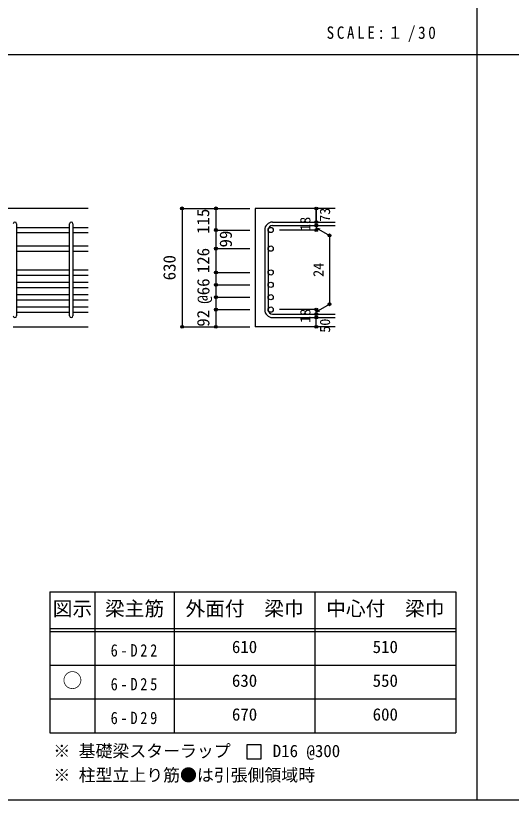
# Model space of a CAD drawing. Units: millimetres at full size, sheet at 1:30, with parts at other scales. Extents: x -5973 to 5954, y -4195 to 4201.
# Drawn here: x -3583 to -942, y -4195 to -15 of the extents above; entities that cross this region are included whole.
import ezdxf
from ezdxf.enums import TextEntityAlignment as Align

# ---------------------------------------------------------------- set-up
doc = ezdxf.new("R2010")
doc.units = ezdxf.units.MM
doc.header["$LTSCALE"] = 30
doc.header["$PDMODE"] = 32
doc.header["$PDSIZE"] = 15
for name, color, linetype in [('0-1_躯体線', 2, 'Continuous'), ('0-5_基礎梁筋', 7, 'Continuous'), ('0-6_スタラップ筋', 7, 'Continuous'), ('0-D_寸法', 4, 'Continuous'), ('6-7_文字', 7, 'Continuous'), ('6-E_枠', 7, 'Continuous'), ('F-0_枠', 6, 'Continuous')]:
    doc.layers.add(name, color=color, linetype=linetype)
doc.styles.add('ＭＳ ゴシック', font='')
doc.styles.get('ＭＳ ゴシック').set_extended_font_data('MS Gothic')

msp = doc.modelspace()

# ---------------------------------------------------------------- linework, layer by layer
at = {"layer": '0-1_躯体線'}
for p, q in [((-3195.8, -1042.16), (-4995.8, -1042.16)), ((-1880.8, -1042.16), (-2305.8, -1042.16)), ((-2305.8, -1042.16), (-2305.8, -1673.16)), ((-3595.8, -1673.16), (-3195.8, -1673.16)), ((-1880.8, -1673.16), (-2305.8, -1673.16))]:
    msp.add_line(p, q, dxfattribs=at)
at = {"layer": '0-5_基礎梁筋'}
for p, q in [((-3577.8, -1143.09), (-3295.8, -1143.09)), ((-3277.8, -1143.09), (-3195.8, -1143.09)), ((-3577.8, -1171.09), (-3295.8, -1171.09)), ((-3277.8, -1171.09), (-3195.8, -1171.09)), ((-3577.8, -1242.16), (-3295.8, -1242.16)), ((-3277.8, -1242.16), (-3195.8, -1242.16)), ((-3577.8, -1270.16), (-3295.8, -1270.16)), ((-3277.8, -1270.16), (-3195.8, -1270.16)), ((-3577.8, -1369.16), (-3295.8, -1369.16)), ((-3277.8, -1369.16), (-3195.8, -1369.16)), ((-3577.8, -1397.16), (-3295.8, -1397.16)), ((-3277.8, -1397.16), (-3195.8, -1397.16)), ((-3577.8, -1435.16), (-3295.8, -1435.16)), ((-3277.8, -1435.16), (-3195.8, -1435.16)), ((-3577.8, -1463.16), (-3295.8, -1463.16)), ((-3577.8, -1501.16), (-3295.8, -1501.16)), ((-3277.8, -1463.16), (-3195.8, -1463.16)), ((-3277.8, -1501.16), (-3195.8, -1501.16)), ((-3577.8, -1529.16), (-3295.8, -1529.16)), ((-3277.8, -1529.16), (-3195.8, -1529.16)), ((-3577.8, -1567.16), (-3295.8, -1567.16)), ((-3277.8, -1567.16), (-3195.8, -1567.16)), ((-3577.8, -1595.16), (-3295.8, -1595.16)), ((-3277.8, -1595.16), (-3195.8, -1595.16))]:
    msp.add_line(p, q, dxfattribs=at)
at = {"layer": '0-5_基礎梁筋', "color": 3}
for centre in [(-2223.8, -1157.09), (-2223.8, -1256.16), (-2223.8, -1383.16), (-2223.8, -1449.16), (-2223.8, -1515.16), (-2223.8, -1581.16)]:
    msp.add_circle(centre, 14, dxfattribs=at)
at = {"layer": '0-6_スタラップ筋'}
for p, q in [((-3577.8, -1124.09), (-3577.8, -1614.16)), ((-3295.8, -1614.16), (-3295.8, -1124.09)), ((-3277.8, -1124.09), (-3277.8, -1614.16)), ((-2213.8, -1115.09), (-1880.8, -1115.09)), ((-2255.8, -1157.09), (-2255.8, -1581.16)), ((-2237.8, -1157.09), (-2237.8, -1581.16)), ((-2213.8, -1133.09), (-1880.8, -1133.09)), ((-2213.8, -1605.16), (-1880.8, -1605.16)), ((-2213.8, -1623.16), (-1880.8, -1623.16))]:
    msp.add_line(p, q, dxfattribs=at)
for centre, radius, start, end in [((-3586.8, -1124.09), 9, 0, 180), ((-3286.8, -1124.09), 9, 0, 180), ((-2213.8, -1157.09), 42, 90, 180), ((-2213.8, -1157.09), 24, 90, 180), ((-2213.8, -1581.16), 42, 180, 270), ((-2213.8, -1581.16), 24, 180, 270), ((-3586.8, -1614.16), 9, 180, 0), ((-3286.8, -1614.16), 9, 180, 0)]:
    msp.add_arc(centre, radius, start, end, dxfattribs=at)
at = {"layer": '0-D_寸法'}
for p, q in [((-2695.8, -1042.16), (-2515.8, -1042.16)), ((-2695.8, -1042.16), (-2515.8, -1042.16)), ((-2695.8, -1042.16), (-2695.8, -1673.16)), ((-2515.8, -1042.16), (-2335.8, -1042.16)), ((-2515.8, -1042.16), (-2335.8, -1042.16)), ((-1980.8, -1115.09), (-1980.8, -1042.16)), ((-1980.8, -1042.16), (-1980.8, -1115.09)), ((-1980.8, -1133.09), (-1980.8, -1115.09)), ((-2515.8, -1157.09), (-2335.8, -1157.09)), ((-2515.8, -1157.09), (-2335.8, -1157.09)), ((-1980.8, -1157.09), (-2176.89, -1157.09)), ((-1980.8, -1133.09), (-1980.8, -1157.09)), ((-1980.8, -1145.09), (-1910.74, -1185.54)), ((-1980.8, -1145.09), (-1961.48, -1150.27)), ((-1910.74, -1185.54), (-1910.74, -1552.71)), ((-2515.8, -1253.66), (-2515.8, -1383.16)), ((-2515.8, -1256.16), (-2335.8, -1256.16)), ((-2515.8, -1256.16), (-2335.8, -1256.16)), ((-2515.8, -1383.16), (-2335.8, -1383.16)), ((-2515.8, -1383.16), (-2335.8, -1383.16)), ((-2515.8, -1383.16), (-2515.8, -1581.16)), ((-2515.8, -1449.16), (-2335.8, -1449.16)), ((-2515.8, -1515.16), (-2335.8, -1515.16)), ((-2515.8, -1581.16), (-2335.8, -1581.16)), ((-2515.8, -1581.16), (-2515.8, -1673.16)), ((-1980.8, -1581.16), (-2176.89, -1581.16)), ((-1980.8, -1593.16), (-1910.74, -1552.71)), ((-1980.8, -1605.16), (-1980.8, -1581.16)), ((-1980.8, -1593.16), (-1961.48, -1587.99)), ((-1980.8, -1623.16), (-1980.8, -1605.16)), ((-1980.8, -1673.16), (-1980.8, -1623.16)), ((-2695.8, -1673.16), (-2515.8, -1673.16)), ((-2515.8, -1673.16), (-2335.8, -1673.16))]:
    msp.add_line(p, q, dxfattribs=at)
msp.add_lwpolyline([(-2515.8, -1042.16), (-2515.8, -1157.09), (-2515.8, -1253.66)], dxfattribs=at)
for centre, radius in [((-2695.8, -1042.16), 8), ((-2695.8, -1042.16), 7.2), ((-2695.8, -1042.16), 6.4), ((-2695.8, -1042.16), 5.6), ((-2695.8, -1042.16), 4.8), ((-2695.8, -1042.16), 4), ((-2695.8, -1042.16), 3.2), ((-2695.8, -1042.16), 2.4), ((-2695.8, -1042.16), 1.6), ((-2695.8, -1042.16), 0.8), ((-2515.8, -1042.16), 8), ((-2515.8, -1042.16), 7.2), ((-2515.8, -1042.16), 6.4), ((-2515.8, -1042.16), 5.6), ((-2515.8, -1042.16), 4.8), ((-2515.8, -1042.16), 4), ((-2515.8, -1042.16), 3.2), ((-2515.8, -1042.16), 2.4), ((-2515.8, -1042.16), 1.6), ((-2515.8, -1042.16), 0.8), ((-1980.8, -1042.16), 4), ((-1980.8, -1042.16), 3.6), ((-1980.8, -1042.16), 3.2), ((-1980.8, -1042.16), 2.8), ((-1980.8, -1042.16), 2.4), ((-1980.8, -1042.16), 2), ((-1980.8, -1042.16), 1.6), ((-1980.8, -1042.16), 1.2), ((-1980.8, -1042.16), 0.8), ((-1980.8, -1042.16), 0.4), ((-1980.8, -1115.09), 4), ((-1980.8, -1115.09), 3.6), ((-1980.8, -1115.09), 3.2), ((-1980.8, -1115.09), 2.8), ((-1980.8, -1115.09), 2.4), ((-1980.8, -1115.09), 2), ((-1980.8, -1115.09), 1.6), ((-1980.8, -1115.09), 1.2), ((-1980.8, -1115.09), 0.8), ((-1980.8, -1115.09), 0.4), ((-2515.8, -1157.09), 8), ((-2515.8, -1157.09), 7.2), ((-2515.8, -1157.09), 6.4), ((-2515.8, -1157.09), 5.6), ((-2515.8, -1157.09), 4.8), ((-2515.8, -1157.09), 4), ((-2515.8, -1157.09), 3.2), ((-2515.8, -1157.09), 2.4), ((-2515.8, -1157.09), 1.6), ((-2515.8, -1157.09), 0.8), ((-1980.8, -1133.09), 4), ((-1980.8, -1157.09), 4), ((-1980.8, -1133.09), 3.6), ((-1980.8, -1157.09), 3.6), ((-1980.8, -1133.09), 3.2), ((-1980.8, -1157.09), 3.2), ((-1980.8, -1133.09), 2.8), ((-1980.8, -1157.09), 2.8), ((-1980.8, -1133.09), 2.4), ((-1980.8, -1157.09), 2.4), ((-1980.8, -1133.09), 2), ((-1980.8, -1157.09), 2), ((-1980.8, -1133.09), 1.6), ((-1980.8, -1157.09), 1.6), ((-1980.8, -1133.09), 1.2), ((-1980.8, -1157.09), 1.2), ((-1980.8, -1133.09), 0.8), ((-1980.8, -1157.09), 0.8), ((-1980.8, -1133.09), 0.4), ((-1980.8, -1157.09), 0.4), ((-1910.74, -1185.54), 4), ((-1910.74, -1185.54), 3.6), ((-1910.74, -1185.54), 3.2), ((-1910.74, -1185.54), 2.8), ((-1910.74, -1185.54), 2.4), ((-1910.74, -1185.54), 2), ((-1910.74, -1185.54), 1.6), ((-1910.74, -1185.54), 1.2), ((-1910.74, -1185.54), 0.8), ((-1910.74, -1185.54), 0.4), ((-2515.8, -1256.16), 8), ((-2515.8, -1256.16), 7.2), ((-2515.8, -1256.16), 6.4), ((-2515.8, -1256.16), 5.6), ((-2515.8, -1256.16), 4.8), ((-2515.8, -1256.16), 4), ((-2515.8, -1256.16), 3.2), ((-2515.8, -1256.16), 2.4), ((-2515.8, -1256.16), 1.6), ((-2515.8, -1256.16), 0.8), ((-2515.8, -1383.16), 8), ((-2515.8, -1383.16), 7.2), ((-2515.8, -1383.16), 6.4), ((-2515.8, -1383.16), 5.6), ((-2515.8, -1383.16), 4.8), ((-2515.8, -1383.16), 4), ((-2515.8, -1383.16), 3.2), ((-2515.8, -1383.16), 2.4), ((-2515.8, -1383.16), 1.6), ((-2515.8, -1383.16), 0.8), ((-2515.8, -1449.16), 8), ((-2515.8, -1449.16), 7.2), ((-2515.8, -1449.16), 6.4), ((-2515.8, -1449.16), 5.6), ((-2515.8, -1449.16), 4.8), ((-2515.8, -1449.16), 4), ((-2515.8, -1449.16), 3.2), ((-2515.8, -1449.16), 2.4), ((-2515.8, -1449.16), 1.6), ((-2515.8, -1449.16), 0.8), ((-2515.8, -1515.16), 8), ((-2515.8, -1515.16), 7.2), ((-2515.8, -1515.16), 6.4), ((-2515.8, -1515.16), 5.6), ((-2515.8, -1515.16), 4.8), ((-2515.8, -1515.16), 4), ((-2515.8, -1515.16), 3.2), ((-2515.8, -1515.16), 2.4), ((-2515.8, -1515.16), 1.6), ((-2515.8, -1515.16), 0.8), ((-2515.8, -1581.16), 8), ((-2515.8, -1581.16), 7.2), ((-2515.8, -1581.16), 6.4), ((-2515.8, -1581.16), 5.6), ((-2515.8, -1581.16), 4.8), ((-2515.8, -1581.16), 4), ((-2515.8, -1581.16), 3.2), ((-2515.8, -1581.16), 2.4), ((-2515.8, -1581.16), 1.6), ((-2515.8, -1581.16), 0.8), ((-1980.8, -1581.16), 4), ((-1980.8, -1581.16), 3.6), ((-1980.8, -1581.16), 3.2), ((-1980.8, -1581.16), 2.8), ((-1980.8, -1581.16), 2.4), ((-1980.8, -1581.16), 2), ((-1980.8, -1581.16), 1.6), ((-1980.8, -1581.16), 1.2), ((-1980.8, -1581.16), 0.8), ((-1980.8, -1581.16), 0.4), ((-1910.74, -1552.71), 4), ((-1910.74, -1552.71), 3.6), ((-1910.74, -1552.71), 3.2), ((-1910.74, -1552.71), 2.8), ((-1910.74, -1552.71), 2.4), ((-1910.74, -1552.71), 2), ((-1910.74, -1552.71), 1.6), ((-1910.74, -1552.71), 1.2), ((-1910.74, -1552.71), 0.8), ((-1910.74, -1552.71), 0.4), ((-1980.8, -1605.16), 4), ((-1980.8, -1623.16), 4), ((-1980.8, -1605.16), 3.6), ((-1980.8, -1623.16), 3.6), ((-1980.8, -1605.16), 3.2), ((-1980.8, -1623.16), 3.2), ((-1980.8, -1605.16), 2.8), ((-1980.8, -1623.16), 2.8), ((-1980.8, -1605.16), 2.4), ((-1980.8, -1623.16), 2.4), ((-1980.8, -1605.16), 2), ((-1980.8, -1623.16), 2), ((-1980.8, -1605.16), 1.6), ((-1980.8, -1623.16), 1.6), ((-1980.8, -1605.16), 1.2), ((-1980.8, -1623.16), 1.2), ((-1980.8, -1605.16), 0.8), ((-1980.8, -1623.16), 0.8), ((-1980.8, -1605.16), 0.4), ((-1980.8, -1623.16), 0.4), ((-2695.8, -1673.16), 7.2), ((-2695.8, -1673.16), 6.4), ((-2695.8, -1673.16), 5.6), ((-2695.8, -1673.16), 4.8), ((-2695.8, -1673.16), 4), ((-2695.8, -1673.16), 3.2), ((-2695.8, -1673.16), 2.4), ((-2695.8, -1673.16), 1.6), ((-2515.8, -1673.16), 7.2), ((-2515.8, -1673.16), 6.4), ((-2515.8, -1673.16), 5.6), ((-2515.8, -1673.16), 4.8), ((-2515.8, -1673.16), 4), ((-2515.8, -1673.16), 3.2), ((-2515.8, -1673.16), 2.4), ((-2515.8, -1673.16), 1.6), ((-1980.8, -1673.16), 4), ((-1980.8, -1673.16), 3.6), ((-1980.8, -1673.16), 3.2), ((-1980.8, -1673.16), 2.8), ((-1980.8, -1673.16), 2.4), ((-1980.8, -1673.16), 2), ((-1980.8, -1673.16), 1.6), ((-1980.8, -1673.16), 1.2), ((-2695.8, -1673.16), 0.8), ((-2515.8, -1673.16), 0.8), ((-1980.8, -1673.16), 0.8), ((-1980.8, -1673.16), 0.4)]:
    msp.add_circle(centre, radius, dxfattribs=at)
at = {"layer": '0-D_寸法', "color": 7}
for p in [(-2695.8, -1042.16), (-2695.8, -1042.16), (-2515.8, -1042.16), (-1980.8, -1042.16), (-1980.8, -1115.09), (-1980.8, -1133.09), (-2515.8, -1157.09), (-1980.8, -1157.09), (-1910.74, -1185.54), (-2515.8, -1256.16), (-2515.8, -1383.16), (-2515.8, -1449.16), (-2515.8, -1449.16), (-2515.8, -1515.16), (-2515.8, -1515.16), (-1910.74, -1552.71), (-2515.8, -1581.16), (-2515.8, -1581.16), (-1980.8, -1581.16), (-1980.8, -1581.16), (-1980.8, -1605.16), (-1980.8, -1623.16), (-2695.8, -1673.16), (-2695.8, -1673.16), (-2515.8, -1673.16), (-1980.8, -1673.16)]:
    msp.add_point(p, dxfattribs=at)
at = {"layer": '6-7_文字'}
msp.add_lwpolyline([(-2350.44, -3974.68), (-2275.44, -3974.68), (-2275.44, -3899.68), (-2350.44, -3899.68)], close=True, dxfattribs=at)
at = {"layer": '6-E_枠', "color": 3}
for p, q in [((-3400.52, -3085.43), (-3400.52, -3835.43)), ((-3400.52, -3085.43), (-1238, -3085.43)), ((-1238, -3085.43), (-1238, -3835.43)), ((-3400.52, -3835.43), (-1238, -3835.43))]:
    msp.add_line(p, q, dxfattribs=at)
at = {"layer": '6-E_枠'}
for p, q in [((-3160.52, -3085.43), (-3160.52, -3835.43)), ((-2738, -3085.43), (-2738, -3835.43)), ((-1988, -3085.43), (-1988, -3835.43)), ((-3400.52, -3280.43), (-1238, -3280.43)), ((-3400.52, -3295.43), (-1238, -3295.43)), ((-3400.52, -3475.43), (-1238, -3475.43)), ((-3400.52, -3655.43), (-1238, -3655.43))]:
    msp.add_line(p, q, dxfattribs=at)
at = {"layer": 'F-0_枠', "color": 2}
for p, q in [((-1124.64, 4201.15), (-1124.64, -4195.24)), ((-5972.88, -222.05), (3723.6, -222.05))]:
    msp.add_line(p, q, dxfattribs=at)
at = {"layer": 'F-0_枠'}
msp.add_line((5954.1, -4195.24), (-5972.88, -4195.24), dxfattribs=at)

# ---------------------------------------------------------------- texts
at = {"layer": '0-D_寸法', "style": 'ＭＳ ゴシック'}
for s, height, p in [('73', 54.99, (-1890.8, -1113.36)), ('115', 65.98, (-2531.49, -1177.81)), ('18', 54.99, (-1995.8, -1161.59)), ('99', 65.98, (-2410.62, -1250.09)), ('630', 65.98, (-2710.8, -1425.16)), ('126', 65.98, (-2530.8, -1387.16)), ('24', 54.99, (-1925.74, -1406.63)), ('@66', 65.98, (-2530.36, -1549.59)), ('92', 65.98, (-2530.8, -1672.16)), ('18', 54.99, (-1995.8, -1651.66)), ('50', 54.99, (-1890.8, -1704.16))]:
    msp.add_text(s, height=height, rotation=90, dxfattribs=at).set_placement(p, align=Align.BOTTOM_LEFT)
at = {"layer": '6-7_文字', "color": 2, "style": 'ＭＳ ゴシック'}
for s, p in [('図示', (-3385.52, -3235.43)), ('梁主筋', (-3106.76, -3235.43)), ('外面付\u3000梁巾', (-2678, -3235.43)), ('中心付\u3000梁巾', (-1928, -3235.43)), ('○', (-3333.02, -3617.93))]:
    msp.add_text(s, height=76.98, dxfattribs=at).set_placement(p, align=Align.BOTTOM_LEFT)
at = {"layer": '6-7_文字', "style": 'ＭＳ ゴシック'}
for s, p in [('610', (-2430.5, -3430.43)), ('510', (-1680.5, -3430.43)), ('630', (-2430.5, -3610.43)), ('550', (-1680.5, -3610.43)), ('670', (-2430.5, -3790.43)), ('600', (-1680.5, -3790.43)), ('※ 基礎梁スターラップ     D16 @300', (-3381.96, -3985.01)), ('※ 柱型立上り筋●は引張側領域時', (-3381.96, -4113.51))]:
    msp.add_text(s, height=65.98, dxfattribs=at).set_placement(p, align=Align.BOTTOM_LEFT)
at = {"layer": '6-7_文字', "color": 2, "insert": (-1925.98, -154.55), "char_height": 65.98, "attachment_point": 7, "style": 'ＭＳ ゴシック'}
msp.add_mtext('\\T1.34;\\W0.9;SCALE:１/30', dxfattribs=at)
at = {"layer": '6-7_文字', "char_height": 65.98, "attachment_point": 7, "style": 'ＭＳ ゴシック'}
for s, insert in [('\\T1.38;\\W0.85;6-D22', (-3076.76, -3430.43)), ('\\T1.38;\\W0.85;6-D25', (-3076.76, -3610.43)), ('\\T1.38;\\W0.85;6-D29', (-3076.76, -3790.43))]:
    msp.add_mtext(s, dxfattribs=dict(at, insert=insert))

doc.saveas('drawing.dxf')
